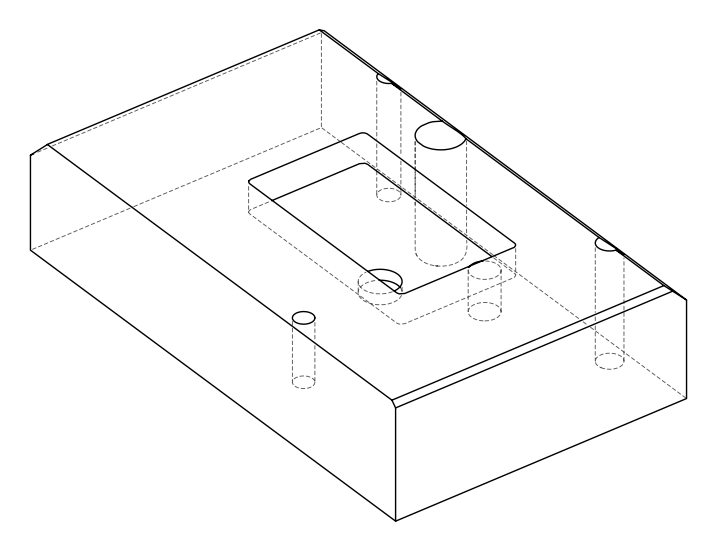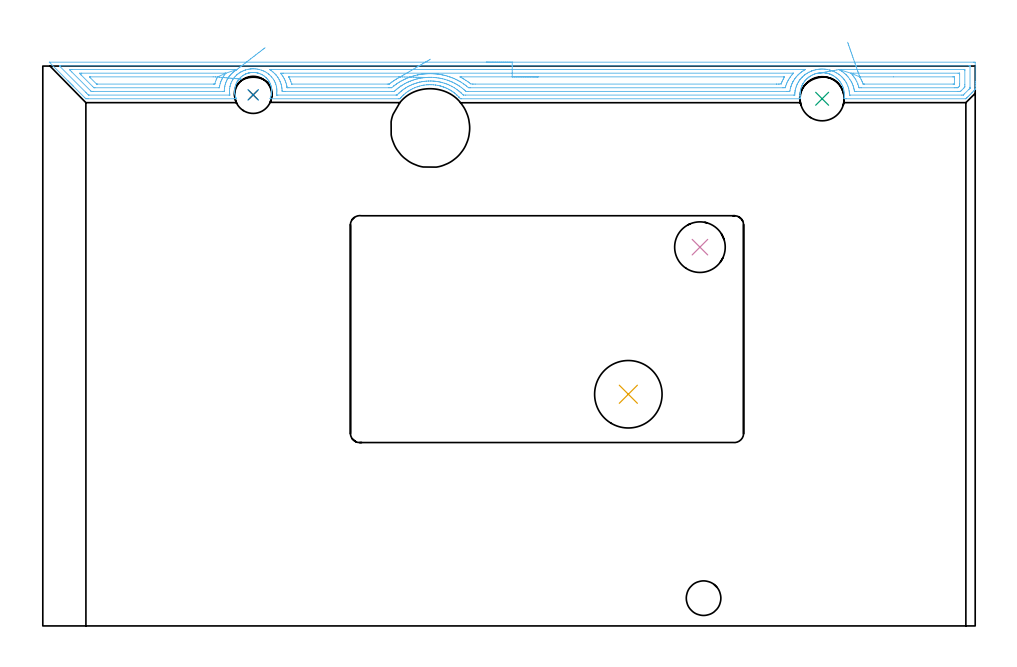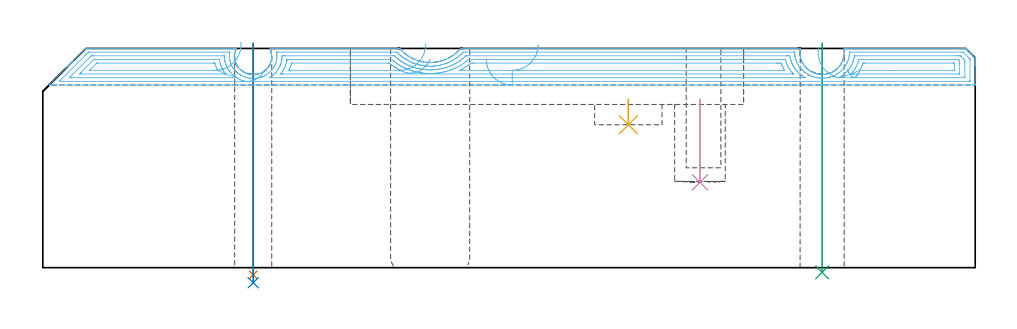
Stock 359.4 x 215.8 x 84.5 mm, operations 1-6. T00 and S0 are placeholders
(PLAN: 11 operations, 8 tool changes, 126.3 min)
(1 DRILL_THROUGH_HOLE_FROM_SOLID_MATERIAL | STEP1HOLE | NXT0301_042 | 0.36 min | 3322 mm3)
(2 DRILL_TO_ENLARGE_THROUGH_HOLE | STEP1HOLE | UGT0301_275 | 0.37 min | 10224 mm3)
(3 INDEXABLE_INSERT_DRILL_THROUGH_HOLE_FROM_SOLID | STEP1HOLE_1 | NXT0302_005 | 0.35 min | 19150 mm3)
(4 INDEXABLE_INSERT_DRILL_BLIND_HOLE_FROM_SOLID | STEP1POCKET | NXT0302_010 | 0.13 min | 15324 mm3)
(5 INDEXABLE_INSERT_DRILL_BLIND_HOLE_FROM_SOLID_1 | STEP1POCKET_2 | UGT0302_005 | 0.05 min | 15595 mm3)
(6 AREA_MILL | FG_CHAMFER_SURFACE | UGT0205_001 | 14.29 min | 34564 mm3)
(7 AREA_MILL_1 | FG_CHAMFER_SURFACE_1 | UGT0205_001 | 10.41 min | 28569 mm3)
(8 AREA_MILL_2 | FG_CHAMFER_SURFACE_2 | UGT0205_001 | 3.41 min | 1329 mm3)
(9 MILL_RECTANGULAR_POCKET | POCKET_RECTANGULAR_STRAIGHT | NXT0201_008 | Follow Part, ap 1.5, ae 75% | 92.77 min | 267900 mm3)
(10 MILL_THROUGH_HOLE_FROM_SOLID_MATERIAL | STEP1HOLE_2 | NXT0201_007 | Circular | 3.8 min | 61223 mm3)
(11 MILL_BLIND_HOLE_FROM_SOLID_MATERIAL | STEP1POCKET_1 | UGT0201_129 | Spiral | 0.38 min | 6400 mm3)
(TOOL NXT0301_042 | Carbide Drill 7.1mm [860.1-0710-057A1-MM 2214] | D7.1 PA140 FL85 Z2)
(TOOL UGT0301_275 | Twist Drill 14.3 mm | D14.3 PA118 FL114 Z2)
(TOOL NXT0302_005 | Index. Insert Drill 17mm [880-D1700L20-05] | D17 PA176 FL85 Z2)
(TOOL NXT0302_010 | Index. Insert Drill 19.5mm [880-D1950L25-05] | D19.5 PA176 FL98 Z2)
(TOOL UGT0302_005 | Indexable Insert Drill 26mm | D26 PA180 FL50 Z2)
(TOOL UGT0205_001 | Chamfer Mill 20 x 3 x 45 deg. | D20 FL50 Z2)
(TOOL NXT0201_008 | ENDMILL 6mm [2P460-0600-NA 1630] | D6 FL26 Z6)
(TOOL NXT0201_007 | ENDMILL 25mm [R216.25-25050GCK54P 1620] | D25 R3 FL54 Z5)
(TOOL UGT0201_129 | Carbide End Mill 11.9 | D11.9 FL15 Z4)
(OP 1 DRILL_THROUGH_HOLE_FROM_SOLID_MATERIAL)
G17 G21 G94 G90
T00 M6
G54
G17 G0 G90 X81.1 Y204.7 S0 M3
G43 Z94.5 H1
G94 G81 G98 Z-2.792 F250. R86.5
G80
M5
M2
(OP 2 DRILL_TO_ENLARGE_THROUGH_HOLE)
G17 G21 G94 G90
T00 M6
G54
G17 G0 G90 X81.1 Y204.7 S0 M3
G43 Z94.5 H0
G94 G73 G98 Z-5.796 F250. Q12.899 R86.5
G80
M5
M2
(OP 3 INDEXABLE_INSERT_DRILL_THROUGH_HOLE_FROM_SOLID)
G17 G21 G94 G90
T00 M6
G54
G17 G0 G90 X300.4 Y203.2 S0 M3
G43 Z94.5 H1
G94 G81 G98 Z-1.797 F250. R86.5
G80
M5
M2
(OP 4 INDEXABLE_INSERT_DRILL_BLIND_HOLE_FROM_SOLID)
G17 G21 G94 G90
T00 M6
G54
G17 G0 G90 X253.3 Y146. S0 M3
G43 Z94.5 H1
G94 G81 G98 Z32.9 F250. R64.9
G80
M5
M2
(OP 5 INDEXABLE_INSERT_DRILL_BLIND_HOLE_FROM_SOLID_1)
G17 G21 G94 G90
T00 M6
G54
G17 G0 G90 X225.7 Y89.3 S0 M3
G43 Z94.5 H0
G94 G81 G98 Z55.1 F250. R64.9
G80
M5
M2
(OP 6 AREA_MILL)
G17 G21 G94 G90
T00 M6
G54
G17 G0 G90 X170.95 Y217.3 S1061 M3
G43 Z94.5 H0
Z80.4
G94 G1 X170.988 Z79.528 F250.
X171.102 Z78.664
X171.291 Z77.812
X171.553 Z76.98
X171.887 Z76.174
X172.29 Z75.4
X172.758 Z74.664
X173.29 Z73.972
X173.879 Z73.329
X174.522 Z72.74
X175.214 Z72.208
X175.95 Z71.74
X176.724 Z71.337
X177.53 Z71.003
X178.362 Z70.741
X179.214 Z70.552
X180.078 Z70.438
X180.95 Z70.4
X358.778
X359.227 Y217.295 Z70.403
X359.39 Y217.292 Z70.406
X359.4 Y217.125 Z70.573
Y209.81 Z77.885
Y209.273 Z78.423
Y208.929 Z78.767
Y208.392 Z79.304
Y208.048 Z79.647
Y207.244 Z80.455
Y207.167 Z80.531
X359.399 Y206.81 Z80.887
X359.374 Y206.774 Z80.925
X358.888 Y206.286 Z81.41
X358.347 Y205.747 Z81.953
X358.007 Y205.405 Z82.291
X357.502 Y204.902 Z82.798
X357.126 Y204.524 Z83.172
X356.657 Y204.057 Z83.643
X356.245 Y203.643 Z84.053
X356.098 Y203.497 Z84.202
X355.95 Y203.35 Z84.349
X355.801 Y203.201 Z84.491
X355.651 Y203.2 Z84.5
X309.63
X308.829 Y203.206 Z84.492
X308.873 Y203.567 Z84.131
X308.91 Y203.93 Z83.769
X308.936 Y204.368 Z83.331
X308.942 Y204.807 Z82.893
X308.925 Y205.245 Z82.454
X308.885 Y205.683 Z82.016
X308.823 Y206.122 Z81.577
X308.739 Y206.559 Z81.14
X308.669 Y206.865 Z80.834
X308.587 Y207.151 Z80.548
X308.555 Y207.25 Z80.448
X308.495 Y207.434 Z80.263
X308.43 Y207.607 Z80.088
X308.362 Y207.792 Z79.907
X308.33 Y207.876 Z79.823
X308.144 Y208.312 Z79.388
X307.967 Y208.67 Z79.03
X307.776 Y209.023 Z78.677
X307.672 Y209.188 Z78.512
X307.373 Y209.631 Z78.069
X307.308 Y209.719 Z77.981
X307.053 Y210.064 Z77.635
X306.883 Y210.269 Z77.429
X306.568 Y210.611 Z77.089
X306.239 Y210.941 Z76.759
X306.055 Y211.105 Z76.594
X305.99 Y211.165 Z76.535
X305.568 Y211.5 Z76.199
X305.134 Y211.816 Z75.882
X305.097 Y211.84 Z75.858
X304.654 Y212.105 Z75.593
X304.32 Y212.288 Z75.411
X304.203 Y212.352 Z75.348
X303.821 Y212.527 Z75.167
X303.497 Y212.665 Z75.032
X303.434 Y212.692 Z75.005
X303.375 Y212.712 Z74.984
X303.31 Y212.735 Z74.962
X302.865 Y212.877 Z74.821
X302.417 Y213. Z74.699
X301.971 Y213.096 Z74.603
X301.874 Y213.111 Z74.587
X301.587 Y213.155 Z74.537
X301.524 Y213.166 Z74.528
X301.209 Y213.202 Z74.497
X301.078 Y213.216 Z74.482
X300.694 Y213.234 Z74.457
X300.631 Y213.239 Z74.456
X300.563 Y213.24
X300.458 Y213.239 Z74.453
X300.364 Z74.452
X300.315 Y213.24 Z74.454
X300.27 Y213.238 Z74.452
X300.184 Y213.239 Z74.454
X299.738 Y213.218 Z74.481
X299.29 Y213.17 Z74.529
X298.845 Y213.099 Z74.6
X298.46 Y213.016 Z74.682
X298.397 Y213.003 Z74.696
X298.041 Y212.907 Z74.793
X297.951 Y212.882 Z74.817
X297.566 Y212.757 Z74.942
X297.369 Y212.693 Z75.007
X297.058 Y212.565 Z75.135
X296.608 Y212.353 Z75.344
X296.165 Y212.12 Z75.58
X295.779 Y211.882 Z75.817
X295.672 Y211.817 Z75.883
X295.332 Y211.578 Z76.122
X295.272 Y211.535 Z76.164
X294.91 Y211.245 Z76.453
X294.736 Y211.093 Z76.604
X294.56 Y210.939 Z76.758
X294.379 Y210.764 Z76.933
X294.056 Y210.42 Z77.279
X294.024 Y210.384 Z77.315
X293.91 Y210.25 Z77.446
X293.843 Y210.173 Z77.525
X293.748 Y210.064 Z77.635
X293.486 Y209.726 Z77.974
X293.134 Y209.188 Z78.511
X293.009 Y208.973 Z78.725
X292.984 Y208.929 Z78.769
X292.949 Y208.87 Z78.83
X292.882 Y208.753 Z78.946
X292.803 Y208.6 Z79.098
X292.746 Y208.488 Z79.207
X292.654 Y208.311 Z79.387
X292.593 Y208.178 Z79.519
X292.312 Y207.436 Z80.264
X292.174 Y206.999 Z80.7
X292.073 Y206.597 Z81.101
X292.063 Y206.558 Z81.139
X292.01 Y206.286 Z81.411
X291.977 Y206.121 Z81.576
X291.915 Y205.682 Z82.016
X291.89 Y205.405 Z82.293
X291.875 Y205.245 Z82.454
X291.858 Y204.806 Z82.892
X291.862 Y204.524 Z83.174
X291.864 Y204.368 Z83.33
X291.891 Y203.929 Z83.768
X291.935 Y203.527 Z84.168
X291.952 Y203.392 Z84.302
X291.971 Y203.203 Z84.489
X291.758 Y203.2 Z84.5
X161.291
X160.982 Y203.206 Z84.492
X160.686 Y203.538 Z84.162
X160.408 Y203.847 Z83.853
X160.397 Y203.858 Z83.842
X160.379 Y203.877 Z83.823
X160.327 Y203.931 Z83.769
X159.714 Y204.524 Z83.171
X159.628 Y204.61 Z83.09
X159.515 Y204.72 Z82.979
X159.416 Y204.806 Z82.892
X159.402 Y204.818 Z82.88
X159.013 Y205.14 Z82.559
X158.691 Y205.405 Z82.293
X158.622 Y205.463 Z82.235
X158.489 Y205.564 Z82.135
X158.333 Y205.682 Z82.016
X158.163 Y205.799 Z81.896
X157.728 Y206.103 Z81.595
X157.445 Y206.286 Z81.412
X157.368 Y206.335 Z81.362
X157.269 Y206.394 Z81.301
X157.003 Y206.558 Z81.139
X156.835 Y206.654 Z81.043
X156.518 Y206.827 Z80.872
X156.391 Y206.895 Z80.803
X155.929 Y207.129 Z80.568
X155.601 Y207.282 Z80.416
X155.257 Y207.434 Z80.263
X155.049 Y207.518 Z80.178
X154.822 Y207.6 Z80.096
X154.589 Y207.684 Z80.009
X154.402 Y207.754 Z79.944
X154.248 Y207.81 Z79.888
X154.156 Y207.844 Z79.854
X154.031 Y207.882 Z79.816
X153.695 Y207.983 Z79.71
X153.493 Y208.048 Z79.651
X153.435 Y208.066 Z79.633
X153.263 Y208.117 Z79.578
X153.248 Y208.12 Z79.574
X152.931 Y208.204 Z79.491
X152.874 Y208.219 Z79.476
X152.355 Y208.334 Z79.359
X151.461 Y208.484 Z79.214
X151.379 Y208.493 Z79.204
X150.583 Y208.584 Z79.11
X150.567 Y208.585 Z79.109
X149.957 Y208.618 Z79.073
X149.69 Y208.632 Z79.055
X149.674
X149.408 Y208.631 Z79.054
X149.299 Y208.63 Z79.052
X149.286 Y208.629
X148.78 Y208.626 Z79.059
X148.652 Y208.619 Z79.069
X148.65
X148.58 Y208.614 Z79.072
X148.197 Y208.592 Z79.099
X147.904 Y208.575 Z79.118
X146.993 Y208.464 Z79.231
X146.72 Y208.421 Z79.277
X146.564 Y208.396 Z79.302
X146.118 Y208.31 Z79.386
X145.224 Y208.085 Z79.611
X144.719 Y207.928 Z79.771
X144.402 Y207.828 Z79.87
X144.331 Y207.806 Z79.892
X143.438 Y207.474 Z80.226
X143.344 Y207.436 Z80.264
X142.525 Y207.054 Z80.645
X142.078 Y206.824 Z80.873
X141.652 Y206.592 Z81.108
X141.175 Y206.3 Z81.4
X140.759 Y206.03 Z81.67
X140.267 Y205.683 Z82.016
X139.866 Y205.376 Z82.322
X139.185 Y204.807 Z82.892
X138.972 Y204.616 Z83.082
X138.653 Y204.301 Z83.397
X138.275 Y203.93 Z83.768
X138.079 Y203.723 Z83.976
X138.008 Y203.643 Z84.056
X137.878 Y203.496 Z84.203
X137.774 Y203.381 Z84.317
X137.61 Y203.201 Z84.487
X137.163 Y203.2 Z84.5
X87.685 Y203.202 Z84.498
X87.615 Y203.233 Z84.467
X87.65 Y203.336 Z84.364
X87.714 Y203.498 Z84.202
X87.76 Y203.609 Z84.091
X87.871 Y203.931 Z83.769
X88.063 Y204.588 Z83.112
X88.107 Y204.807 Z82.893
X88.177 Y205.244 Z82.456
X88.222 Y205.683 Z82.017
X88.241 Y206.121 Z81.579
X88.233 Y206.559 Z81.141
X88.197 Y206.998 Z80.702
X88.135 Y207.436 Z80.264
X88.063 Y207.813 Z79.887
X87.999 Y208.063 Z79.637
X87.926 Y208.312 Z79.388
X87.77 Y208.753 Z78.947
X87.587 Y209.188 Z78.512
X87.568 Y209.226 Z78.474
X87.388 Y209.583 Z78.114
X87.261 Y209.81 Z77.886
X87.17 Y209.973 Z77.726
X87.14 Y210.02 Z77.68
X87.112 Y210.064 Z77.635
X86.978 Y210.25 Z77.448
X86.791 Y210.509 Z77.19
X86.446 Y210.941 Z76.759
X86.277 Y211.126 Z76.574
X86.227 Y211.173 Z76.526
X86.117 Y211.278 Z76.42
X85.906 Y211.48 Z76.219
X85.519 Y211.817 Z75.883
X85.384 Y211.92 Z75.779
X84.943 Y212.214 Z75.481
X84.491 Y212.488 Z75.209
X84.44 Y212.514 Z75.182
X84.291 Y212.593 Z75.104
X84.087 Y212.693 Z75.007
X83.598 Y212.89 Z74.809
X83.153 Y213.037 Z74.659
X83.1 Y213.051 Z74.644
X82.877 Y213.112 Z74.587
X82.705 Y213.156 Z74.538
X82.653 Y213.166 Z74.527
X82.259 Y213.246 Z74.451
X81.94 Y213.289 Z74.408
X81.811 Y213.305 Z74.39
X81.759 Y213.307 Z74.385
X81.587 Y213.32 Z74.376
X81.441 Y213.33 Z74.366
X81.365 Y213.335 Z74.36
X81.08 Y213.334 Z74.355
X80.918 Y213.336 Z74.356
X80.584 Y213.319 Z74.378
X80.471 Y213.311 Z74.383
X80.419 Y213.304 Z74.388
X80.206 Y213.281 Z74.416
X80.025 Y213.258 Z74.436
X79.577 Y213.174 Z74.519
X79.525 Y213.161 Z74.532
X79.443 Y213.142 Z74.554
X79.323 Y213.113 Z74.586
X79.236 Y213.091 Z74.608
X79.132 Y213.065 Z74.634
X79.079 Y213.047 Z74.652
X78.683 Y212.919 Z74.781
X78.511 Y212.853 Z74.847
X78.239 Y212.748 Z74.95
X78.185 Y212.724 Z74.973
X78.112 Y212.692 Z75.006
X78.076 Y212.674 Z75.025
X77.725 Y212.493 Z75.205
X77.654 Y212.452 Z75.245
X77.346 Y212.276 Z75.42
X76.993 Y212.043 Z75.656
X76.682 Y211.816 Z75.882
X76.453 Y211.628 Z76.072
X76.094 Y211.292 Z76.407
X75.754 Y210.941 Z76.759
X75.729 Y210.912 Z76.788
X75.559 Y210.716 Z76.983
X75.317 Y210.395 Z77.304
X75.218 Y210.25 Z77.449
X75.091 Y210.063 Z77.634
X74.941 Y209.81 Z77.887
X74.87 Y209.691 Z78.005
X74.768 Y209.5 Z78.195
X74.666 Y209.313 Z78.386
X74.609 Y209.188 Z78.512
X74.43 Y208.753 Z78.947
X74.278 Y208.312 Z79.388
X74.159 Y207.875 Z79.825
X74.067 Y207.436 Z80.264
X74.003 Y206.998 Z80.702
X73.967 Y206.559 Z81.141
X73.959 Y206.121 Z81.579
X73.978 Y205.683 Z82.017
X74.023 Y205.244 Z82.456
X74.096 Y204.807 Z82.893
X74.197 Y204.367 Z83.333
X74.328 Y203.931 Z83.769
X74.469 Y203.535 Z84.165
X74.596 Y203.207 Z84.493
X73.717 Y203.2 Z84.5
X17.419
X16.611 Y203.205 Z84.493
X16.599 Y203.206 Z84.492
X16.526 Y203.275 Z84.423
X16.156 Y203.643 Z84.055
X11.887 Y207.912 Z79.786
X11.75 Y208.048 Z79.648
X11.611 Y208.188 Z79.51
X11.453 Y208.346 Z79.352
X11.31 Y208.488 Z79.207
X11.164 Y208.635 Z79.063
X11.019 Y208.78 Z78.918
X10.869 Y208.929 Z78.767
X10.717 Y209.082 Z78.616
X10.585 Y209.214 Z78.483
X10.428 Y209.369 Z78.326
X10.271 Y209.528 Z78.169
X10.15 Y209.649 Z78.049
X9.988 Y209.81 Z77.885
X9.824 Y209.975 Z77.723
X9.716 Y210.083 Z77.615
X2.675 Y217.125 Z70.574
X2.508 Y217.297 Z70.402
X2.509 Y217.3 Z70.4
X180.95
Y215.886 Z71.814
X356.991 Y215.885 Z71.815
X357.083
X357.365 Y215.879 Z71.821
X357.391 Y215.878 Z71.822
X357.394 Y215.856 Z71.844
X357.398 Y215.822 Z71.878
X357.399 Y215.79 Z71.91
X357.4 Y215.573 Z72.127
Y207.645 Z80.055
X357.397 Y207.406 Z80.294
X357.393 Y207.287 Z80.413
X357.39 Y207.258 Z80.442
X357.371 Y207.233 Z80.467
X357.312 Y207.167 Z80.533
X357.155 Y207.006 Z80.694
X356.991 Y206.841 Z80.859
X355.204 Y205.054 Z82.646
X354.937 Y204.788 Z82.912
X354.846 Y204.699 Z83.001
X354.787 Y204.647 Z83.053
X354.757 Y204.621 Z83.079
X354.219 Y204.615 Z83.085
X311.325
X311.022 Y204.62 Z83.08
X310.954 Y204.621 Z83.079
X310.948 Y204.667 Z83.033
X310.944 Y204.719 Z82.981
X310.93 Y205.004 Z82.696
X310.904 Y205.405 Z82.295
X310.848 Y205.967 Z81.733
X310.799 Y206.286 Z81.414
X310.651 Y207.041 Z80.659
X310.618 Y207.167 Z80.533
X310.523 Y207.503 Z80.197
X310.326 Y208.048 Z79.652
X310.21 Y208.357 Z79.343
X309.947 Y208.929 Z78.771
X309.63 Y209.54 Z78.16
X309.458 Y209.81 Z77.89
X309.141 Y210.292 Z77.408
X308.84 Y210.69 Z77.01
X308.736 Y210.822 Z76.878
X308.379 Y211.223 Z76.477
X308.045 Y211.571 Z76.129
X307.843 Y211.774 Z75.926
X307.48 Y212.098 Z75.602
X307.04 Y212.452 Z75.248
X306.949 Y212.522 Z75.178
X306.672 Y212.725 Z74.975
X306.055 Y213.111 Z74.589
X305.663 Y213.333 Z74.367
X305.162 Y213.591 Z74.109
X304.678 Y213.81 Z73.89
X304.268 Y213.971 Z73.729
X303.518 Y214.214 Z73.486
X303.375 Y214.254 Z73.446
X303.319 Y214.269 Z73.431
X302.481 Y214.457 Z73.243
X302.185 Y214.506 Z73.194
X301.587 Y214.585 Z73.115
X301.172 Y214.623 Z73.077
X300.694 Y214.648 Z73.052
X300.251 Y214.65 Z73.05
X299.8 Y214.633 Z73.067
X299.403 Y214.606 Z73.094
X298.907 Y214.551 Z73.149
X298.611 Y214.505 Z73.195
X298.013 Y214.392 Z73.308
X297.865 Y214.36 Z73.34
X297.279 Y214.214 Z73.486
X297.119 Y214.168 Z73.532
X296.488 Y213.955 Z73.745
X296.377 Y213.915 Z73.785
X296.226 Y213.853 Z73.847
X295.861 Y213.692 Z74.008
X295.332 Y213.442 Z74.259
X295.259 Y213.405 Z74.295
X295.127 Y213.333 Z74.367
X294.695 Y213.081 Z74.619
X294.438 Y212.923 Z74.777
X294.153 Y212.733 Z74.967
X293.758 Y212.452 Z75.248
X293.638 Y212.36 Z75.34
X293.545 Y212.285 Z75.415
X293.158 Y211.952 Z75.748
X292.741 Y211.571 Z76.129
X292.696 Y211.527 Z76.173
X292.651 Y211.481 Z76.219
X292.276 Y211.06 Z76.64
X291.961 Y210.69 Z77.01
X291.87 Y210.579 Z77.121
X291.758 Y210.432 Z77.268
X291.507 Y210.057 Z77.643
X291.348 Y209.81 Z77.89
X291.169 Y209.509 Z78.191
X290.864 Y208.969 Z78.731
X290.85 Y208.942 Z78.758
X290.844 Y208.929 Z78.771
X290.685 Y208.579 Z79.121
X290.583 Y208.325 Z79.375
X290.48 Y208.048 Z79.652
X290.348 Y207.676 Z80.024
X290.194 Y207.167 Z80.533
X290.148 Y206.991 Z80.709
X289.992 Y206.286 Z81.414
X289.989 Y206.268 Z81.432
X289.97 Y206.144 Z81.556
X289.895 Y205.479 Z82.221
X289.89 Y205.405 Z82.295
X289.852 Y204.641 Z83.059
X289.846 Y204.621 Z83.079
X289.828 Y204.619 Z83.081
X289.779 Y204.616 Z83.084
X289.679 Y204.615 Z83.085
X289.478 Y204.614 Z83.086
X162.986 Y204.615 Z83.085
X162.184 Y204.62 Z83.08
X162.086 Y204.621 Z83.079
X161.801 Y204.902 Z82.798
X161.291 Y205.398 Z82.302
X161.283 Y205.405 Z82.295
X161.048 Y205.617 Z82.083
X160.813 Y205.818 Z81.882
X160.397 Y206.169 Z81.531
X160.251 Y206.286 Z81.414
X159.831 Y206.611 Z81.089
X159.503 Y206.845 Z80.855
X159.034 Y207.167 Z80.533
X158.61 Y207.438 Z80.262
X157.918 Y207.849 Z79.851
X157.716 Y207.958 Z79.742
X157.542 Y208.048 Z79.652
X156.823 Y208.399 Z79.301
X156.169 Y208.692 Z79.008
X155.929 Y208.785 Z78.915
X155.544 Y208.929 Z78.771
X155.035 Y209.107 Z78.593
X154.763 Y209.197 Z78.503
X154.142 Y209.384 Z78.316
X153.504 Y209.557 Z78.143
X153.248 Y209.615 Z78.085
X152.851 Y209.7 Z78.
X152.378 Y209.786 Z77.914
X152.365 Y209.788 Z77.912
X152.235 Y209.81 Z77.89
X151.461 Y209.915 Z77.785
X151.338 Y209.93 Z77.77
X150.926 Y209.973 Z77.727
X150.567 Y210.001 Z77.699
X150.359 Y210.015 Z77.685
X149.674 Y210.046 Z77.654
X149.433 Y210.047 Z77.653
X148.78 Y210.041 Z77.659
X148.555 Y210.032 Z77.668
X147.886 Y209.992 Z77.708
X147.714 Y209.979 Z77.721
X146.993 Y209.9 Z77.8
X146.911 Y209.89 Z77.81
X146.331 Y209.81 Z77.89
X146.132 Y209.777 Z77.923
X146.099 Y209.771 Z77.929
X145.392 Y209.626 Z78.074
X145.308 Y209.607 Z78.093
X145.206 Y209.582 Z78.118
X144.683 Y209.444 Z78.256
X144.312 Y209.34 Z78.36
X143.994 Y209.242 Z78.458
X143.418 Y209.06 Z78.64
X143.32 Y209.026 Z78.674
X143.052 Y208.929 Z78.771
X142.67 Y208.786 Z78.914
X142.609 Y208.763 Z78.938
X142.525 Y208.728 Z78.972
X142.048 Y208.518 Z79.182
X141.631 Y208.328 Z79.372
X141.44 Y208.236 Z79.464
X141.058 Y208.048 Z79.652
X140.848 Y207.939 Z79.761
X140.804 Y207.916 Z79.784
X140.738 Y207.879 Z79.821
X140.283 Y207.615 Z80.085
X139.844 Y207.351 Z80.349
X139.73 Y207.279 Z80.421
X139.558 Y207.167 Z80.533
X139.2 Y206.921 Z80.779
X138.95 Y206.746 Z80.954
X138.685 Y206.548 Z81.152
X138.343 Y206.286 Z81.414
X138.185 Y206.159 Z81.541
X138.057 Y206.052 Z81.648
X137.707 Y205.75 Z81.95
X137.317 Y205.405 Z82.295
X137.238 Y205.331 Z82.369
X137.163 Y205.26 Z82.44
X136.79 Y204.892 Z82.808
X136.616 Y204.721 Z82.979
X136.55 Y204.658 Z83.042
X136.514 Y204.625 Z83.075
X136.469 Y204.621 Z83.079
X136.27 Y204.616 Z83.084
X136.178 Y204.615 Z83.085
X90.602 Y204.616 Z83.084
X90.288 Y204.618 Z83.082
X90.131 Y204.621 Z83.079
X90.102 Y204.623 Z83.077
X90.101 Y204.644 Z83.056
X90.104 Y204.684 Z83.016
X90.152 Y205.06 Z82.64
X90.189 Y205.405 Z82.295
X90.222 Y205.872 Z81.828
X90.228 Y206.286 Z81.414
X90.21 Y206.764 Z80.936
X90.173 Y207.167 Z80.533
X90.082 Y207.771 Z79.929
X90.025 Y208.048 Z79.652
X89.802 Y208.834 Z78.866
X89.769 Y208.929 Z78.771
X89.75 Y208.979 Z78.721
X89.534 Y209.494 Z78.206
X89.387 Y209.81 Z77.89
X89.224 Y210.128 Z77.572
X88.908 Y210.686 Z77.014
X88.9 Y210.699 Z77.001
X88.228 Y211.571 Z76.129
X88.015 Y211.818 Z75.882
X87.354 Y212.452 Z75.248
X87.121 Y212.656 Z75.044
X86.929 Y212.811 Z74.889
X86.32 Y213.242 Z74.458
X86.227 Y213.3 Z74.4
X86.172 Y213.333 Z74.367
X85.642 Y213.638 Z74.062
X85.334 Y213.795 Z73.905
X85.019 Y213.937 Z73.763
X84.506 Y214.149 Z73.551
X84.44 Y214.172 Z73.528
X84.313 Y214.214 Z73.486
X83.547 Y214.438 Z73.262
X83.242 Y214.514 Z73.186
X82.653 Y214.627 Z73.073
X82.168 Y214.692 Z73.008
X81.759 Y214.724 Z72.976
X81.22 Y214.746 Z72.954
X80.866 Y214.747 Z72.953
X80.353 Y214.719 Z72.981
X80.17 Y214.705 Z72.995
X79.972 Y214.682 Z73.018
X79.552 Y214.628 Z73.072
X79.079 Y214.54 Z73.16
X78.81 Y214.478 Z73.222
X78.185 Y214.309 Z73.391
X78.111 Y214.287 Z73.413
X77.887 Y214.214 Z73.486
X77.453 Y214.054 Z73.646
X77.386 Y214.028 Z73.672
X77.291 Y213.987 Z73.713
X76.839 Y213.779 Z73.921
X76.398 Y213.547 Z74.153
X76.259 Y213.47 Z74.23
X76.028 Y213.333 Z74.367
X75.714 Y213.126 Z74.574
X75.504 Y212.981 Z74.719
X75.198 Y212.754 Z74.946
X74.838 Y212.452 Z75.248
X74.718 Y212.346 Z75.354
X74.61 Y212.245 Z75.455
X74.274 Y211.903 Z75.797
X73.966 Y211.571 Z76.129
X73.851 Y211.439 Z76.261
X73.717 Y211.273 Z76.427
X73.473 Y210.931 Z76.769
X73.308 Y210.69 Z77.01
X73.127 Y210.391 Z77.309
X72.823 Y209.865 Z77.835
X72.804 Y209.828 Z77.872
X72.796 Y209.81 Z77.89
X72.543 Y209.205 Z78.495
X72.442 Y208.929 Z78.771
X72.316 Y208.548 Z79.152
X72.183 Y208.048 Z79.652
X72.139 Y207.841 Z79.859
X72.023 Y207.167 Z80.533
X72.012 Y207.086 Z80.614
X71.964 Y206.286 Z81.414
X71.963 Y206.254 Z81.446
X71.981 Y205.826 Z81.874
X72.005 Y205.405 Z82.295
X72.01 Y205.326 Z82.374
X72.094 Y204.62 Z83.08
X72.079 Y204.618 Z83.082
X72.03 Y204.616 Z83.084
X71.93 Y204.615 Z83.085
X71.838 Y204.614 Z83.086
X17.821 Y204.615 Z83.085
X17.72 Y204.616 Z83.084
X17.671 Y204.619 Z83.081
X17.65 Y204.621 Z83.079
X17.622 Y204.639 Z83.061
X17.419 Y204.834 Z82.866
X16.845 Y205.405 Z82.295
X16.526 Y205.724 Z81.976
X6.464 Y215.787 Z71.913
X6.43 Y215.824 Z71.876
X6.397 Y215.863 Z71.837
X6.386 Y215.879 Z71.821
X6.788 Y215.886 Z71.814
X180.95
Y214.472 Z73.228
X293.713 Y214.471 Z73.229
X293.881 Y214.469 Z73.231
X293.916 Y214.468 Z73.232
X293.903 Y214.459 Z73.241
X293.847 Y214.425 Z73.275
X293.782 Y214.387 Z73.313
X293.483 Y214.214 Z73.486
X292.977 Y213.893 Z73.807
X292.651 Y213.673 Z74.027
X292.452 Y213.529 Z74.171
X292.192 Y213.333 Z74.367
X291.953 Y213.141 Z74.559
X291.758 Y212.978 Z74.722
X291.479 Y212.727 Z74.973
X291.182 Y212.452 Z75.248
X291.023 Y212.295 Z75.405
X290.864 Y212.129 Z75.571
X290.6 Y211.832 Z75.868
X290.375 Y211.571 Z76.129
X290.194 Y211.351 Z76.349
X289.97 Y211.066 Z76.634
X289.816 Y210.842 Z76.858
X289.717 Y210.69 Z77.01
X289.471 Y210.302 Z77.398
X289.181 Y209.81 Z77.89
X289.144 Y209.744 Z77.956
X289.077 Y209.621 Z78.079
X288.848 Y209.154 Z78.546
X288.746 Y208.929 Z78.771
X288.591 Y208.526 Z79.174
X288.418 Y208.048 Z79.652
X288.359 Y207.874 Z79.826
X288.183 Y207.286 Z80.414
X288.16 Y207.189 Z80.511
X288.156 Y207.167 Z80.533
X288.012 Y206.454 Z81.246
X287.942 Y206.048 Z81.652
X287.811 Y206.035 Z81.665
X287.548 Y206.031 Z81.669
X287.29 Y206.03 Z81.67
X286.657 Y206.029 Z81.671
X163.971
X163.338 Y206.03 Z81.67
X163.209 Y206.032 Z81.668
X163.145 Y206.035 Z81.665
X163.115 Y206.04 Z81.66
X163.078 Y206.07 Z81.63
X162.841 Y206.286 Z81.414
X162.497 Y206.597 Z81.103
X162.184 Y206.864 Z80.836
X161.812 Y207.167 Z80.533
X161.291 Y207.578 Z80.122
X160.627 Y208.048 Z79.652
X160.397 Y208.204 Z79.496
X159.932 Y208.506 Z79.194
X159.503 Y208.756 Z78.944
X159.198 Y208.929 Z78.771
X158.61 Y209.241 Z78.459
X157.962 Y209.567 Z78.133
X157.716 Y209.678 Z78.022
X157.413 Y209.81 Z77.89
X156.823 Y210.048 Z77.652
X156.431 Y210.195 Z77.505
X155.929 Y210.372 Z77.328
X155.083 Y210.644 Z77.056
X155.035 Y210.658 Z77.042
X154.927 Y210.69 Z77.01
X154.142 Y210.897 Z76.803
X153.868 Y210.96 Z76.74
X153.248 Y211.087 Z76.613
X152.763 Y211.169 Z76.531
X152.355 Y211.229 Z76.471
X151.72 Y211.316 Z76.384
X151.461 Y211.344 Z76.356
X150.73 Y211.411 Z76.289
X150.567 Y211.422 Z76.278
X149.786 Y211.46 Z76.24
X149.674 Y211.462 Z76.238
X148.893 Y211.46 Z76.24
X148.78 Y211.457 Z76.243
X148.038 Y211.422 Z76.278
X147.886 Y211.412 Z76.288
X147.213 Y211.354 Z76.346
X146.993 Y211.33 Z76.37
X146.417 Y211.258 Z76.442
X146.099 Y211.212 Z76.488
X145.641 Y211.142 Z76.558
X145.206 Y211.057 Z76.643
X144.898 Y210.994 Z76.706
X144.312 Y210.856 Z76.844
X144.178 Y210.822 Z76.878
X143.679 Y210.69 Z77.01
X143.478 Y210.632 Z77.068
X143.418 Y210.613 Z77.087
X142.804 Y210.415 Z77.285
X142.525 Y210.323 Z77.377
X142.145 Y210.184 Z77.516
X141.631 Y209.993 Z77.707
X141.499 Y209.94 Z77.76
X141.187 Y209.81 Z77.89
X140.878 Y209.671 Z78.029
X140.738 Y209.606 Z78.094
X140.275 Y209.385 Z78.315
X139.844 Y209.17 Z78.53
X139.684 Y209.086 Z78.614
X139.393 Y208.929 Z78.771
X139.112 Y208.769 Z78.931
X138.95 Y208.674 Z79.026
X138.561 Y208.432 Z79.268
X138.057 Y208.111 Z79.589
X138.019 Y208.085 Z79.615
X137.964 Y208.048 Z79.652
X137.5 Y207.716 Z79.984
X137.163 Y207.471 Z80.229
X136.99 Y207.337 Z80.363
X136.775 Y207.167 Z80.533
X136.5 Y206.94 Z80.76
X136.27 Y206.746 Z80.954
X136.024 Y206.529 Z81.171
X135.754 Y206.286 Z81.414
X135.557 Y206.108 Z81.592
X135.491 Y206.05 Z81.65
X135.469 Y206.035 Z81.665
X135.441 Y206.033 Z81.667
X135.376 Y206.031 Z81.669
X134.743 Y206.029 Z81.671
X134.482
X93.376 Y206.031 Z81.669
X92.739 Y206.034 Z81.666
X92.483 Y206.037 Z81.663
X92.244 Y206.048 Z81.652
X92.235 Y206.286 Z81.414
X92.224 Y206.541 Z81.159
X92.177 Y207.167 Z80.533
X92.136 Y207.509 Z80.191
X92.044 Y208.048 Z79.652
X91.998 Y208.281 Z79.419
X91.908 Y208.614 Z79.086
X91.808 Y208.929 Z78.771
X91.589 Y209.575 Z78.125
X91.494 Y209.81 Z77.89
X91.426 Y209.97 Z77.73
X91.06 Y210.69 Z77.01
X90.695 Y211.306 Z76.394
X90.5 Y211.571 Z76.129
X89.934 Y212.322 Z75.378
X89.821 Y212.452 Z75.248
X89.802 Y212.473 Z75.227
X89.581 Y212.699 Z75.001
X89.368 Y212.908 Z74.792
X88.929 Y213.333 Z74.367
X88.908 Y213.352 Z74.348
X88.742 Y213.497 Z74.203
X88.015 Y214.039 Z73.661
X87.769 Y214.214 Z73.486
X87.395 Y214.466 Z73.234
X87.418 Y214.467 Z73.233
X87.492 Y214.469 Z73.231
X87.754 Y214.471 Z73.229
X88.015 Y214.472 Z73.228
X180.95
Y213.057 Z74.643
X289.077
X289.236 Y213.055 Z74.645
X289.285 Y213.053 Z74.647
X289.304 Y213.052 Z74.648
X289.298 Y213.036 Z74.664
X289.236 Y212.962 Z74.738
X289.195 Y212.913 Z74.787
X289.162 Y212.876 Z74.824
X289.077 Y212.783 Z74.917
X288.921 Y212.606 Z75.094
X288.789 Y212.452 Z75.248
X288.517 Y212.123 Z75.577
X288.183 Y211.704 Z75.996
X288.128 Y211.626 Z76.074
X288.091 Y211.571 Z76.129
X287.779 Y211.088 Z76.612
X287.532 Y210.69 Z77.01
X287.442 Y210.54 Z77.16
X287.29 Y210.273 Z77.427
X287.13 Y209.966 Z77.734
X287.054 Y209.81 Z77.89
X286.845 Y209.367 Z78.333
X286.672 Y208.929 Z78.771
X286.597 Y208.731 Z78.969
X286.396 Y208.165 Z79.535
X286.207 Y207.524 Z80.176
X286.186 Y207.457 Z80.243
X286.11 Y207.449 Z80.251
X285.502 Y207.445 Z80.255
X285.222 Y207.443 Z80.257
X164.865
X164.584 Y207.444 Z80.256
X164.279 Y207.447 Z80.253
X164.129 Y207.45 Z80.25
X163.971 Y207.573 Z80.127
X163.384 Y208.048 Z79.652
X163.078 Y208.291 Z79.409
X162.713 Y208.572 Z79.128
X162.219 Y208.929 Z78.771
X162.184 Y208.953 Z78.747
X162.098 Y209.013 Z78.687
X161.291 Y209.537 Z78.163
X160.834 Y209.81 Z77.89
X160.397 Y210.059 Z77.641
X159.83 Y210.369 Z77.331
X159.503 Y210.531 Z77.169
X159.174 Y210.69 Z77.01
X158.61 Y210.945 Z76.755
X158.151 Y211.142 Z76.558
X157.716 Y211.313 Z76.387
X157.023 Y211.571 Z76.129
X156.823 Y211.642 Z76.058
X156.713 Y211.679 Z76.021
X155.929 Y211.918 Z75.782
X155.427 Y212.067 Z75.633
X155.035 Y212.17 Z75.53
X154.679 Y212.26 Z75.44
X154.232 Y212.363 Z75.337
X154.142 Y212.382 Z75.318
X153.801 Y212.452 Z75.248
X153.248 Y212.545 Z75.155
X153.136 Y212.563 Z75.137
X152.628 Y212.636 Z75.064
X152.355 Y212.673 Z75.027
X152.096 Y212.707 Z74.993
X151.772 Y212.743 Z74.957
X151.461 Y212.773 Z74.927
X151.103 Y212.805 Z74.895
X150.778 Y212.828 Z74.872
X150.567 Y212.841 Z74.859
X150.151 Y212.862 Z74.838
X149.985 Y212.868 Z74.832
X149.674 Y212.874 Z74.826
X149.242 Y212.877 Z74.823
X149.086 Y212.876 Z74.824
X148.78 Y212.87 Z74.83
X148.37 Y212.856 Z74.844
X148.07 Y212.843 Z74.857
X147.886 Y212.832 Z74.868
X147.526 Y212.808 Z74.892
X147.277 Y212.787 Z74.913
X146.993 Y212.761 Z74.939
X146.709 Y212.732 Z74.968
X146.337 Y212.688 Z75.012
X146.099 Y212.658 Z75.042
X145.915 Y212.634 Z75.066
X145.7 Y212.602 Z75.098
X145.206 Y212.527 Z75.173
X145.141 Y212.516 Z75.184
X144.805 Y212.452 Z75.248
X144.397 Y212.369 Z75.331
X144.312 Y212.35 Z75.35
X143.679 Y212.195 Z75.505
X143.418 Y212.128 Z75.572
X142.975 Y212.008 Z75.692
X142.525 Y211.876 Z75.824
X142.289 Y211.803 Z75.897
X141.631 Y211.595 Z76.105
X141.613 Y211.589 Z76.111
X141.565 Y211.571 Z76.129
X140.967 Y211.346 Z76.354
X140.738 Y211.257 Z76.443
X140.331 Y211.091 Z76.609
X139.844 Y210.882 Z76.818
X139.711 Y210.822 Z76.878
X139.427 Y210.69 Z77.01
X139.107 Y210.536 Z77.164
X138.95 Y210.458 Z77.242
X138.521 Y210.233 Z77.467
X138.057 Y209.984 Z77.716
X137.944 Y209.921 Z77.779
X137.752 Y209.81 Z77.89
X137.388 Y209.588 Z78.112
X137.163 Y209.448 Z78.252
X136.847 Y209.24 Z78.46
X136.379 Y208.929 Z78.771
X136.314 Y208.884 Z78.816
X136.27 Y208.852 Z78.848
X135.804 Y208.507 Z79.193
X135.376 Y208.185 Z79.515
X135.298 Y208.124 Z79.576
X135.204 Y208.048 Z79.652
X134.482 Y207.45 Z80.25
X134.199 Y207.447 Z80.253
X133.589 Y207.444 Z80.256
X133.309 Y207.443 Z80.257
X94.881 Y207.445 Z80.255
X94.27 Y207.45 Z80.25
X94.185 Y207.451 Z80.249
X94.168 Y207.458 Z80.242
X94.154 Y207.529 Z80.171
X94.133 Y207.644 Z80.056
X94.094 Y207.876 Z79.824
X94.064 Y208.048 Z79.652
X94.017 Y208.297 Z79.403
X93.851 Y208.929 Z78.771
X93.666 Y209.524 Z78.176
X93.56 Y209.81 Z77.89
X93.376 Y210.292 Z77.408
X93.185 Y210.69 Z77.01
X93.006 Y211.056 Z76.644
X92.706 Y211.571 Z76.129
X92.483 Y211.941 Z75.759
X92.109 Y212.452 Z75.248
X91.89 Y212.752 Z74.948
X91.68 Y213.051 Z74.649
X91.873 Y213.053 Z74.647
X92.483 Y213.056 Z74.644
X92.763 Y213.057 Z74.643
X180.95
Y211.643 Z76.057
X285.502
X285.575 Y211.641 Z76.059
X285.72 Y211.636 Z76.064
X285.907 Y211.624 Z76.076
X285.878 Y211.571 Z76.129
X285.742 Y211.335 Z76.365
X285.502 Y210.923 Z76.777
X285.419 Y210.772 Z76.928
X285.377 Y210.69 Z77.01
X285.124 Y210.183 Z77.517
X284.945 Y209.81 Z77.89
X284.849 Y209.572 Z78.128
X284.609 Y208.95 Z78.75
X284.601 Y208.937 Z78.763
X284.591 Y208.929 Z78.771
X283.782 Y208.863 Z78.837
X283.715 Y208.861 Z78.839
X282.894 Y208.857 Z78.843
X282.822
X166.652
X165.828 Y208.861 Z78.839
X165.759 Y208.864 Z78.836
X164.971 Y208.929 Z78.771
X164.865 Y209.008 Z78.692
X164.477 Y209.311 Z78.389
X163.971 Y209.685 Z78.015
X163.795 Y209.81 Z77.89
X163.078 Y210.292 Z77.408
X162.458 Y210.69 Z77.01
X162.184 Y210.857 Z76.843
X161.768 Y211.101 Z76.599
X161.291 Y211.359 Z76.341
X160.896 Y211.571 Z76.129
X160.79 Y211.63 Z76.07
X160.999 Y211.638 Z76.062
X161.145 Y211.642 Z76.058
X161.218 Y211.643 Z76.057
X161.291
X180.95
X181.822 Z76.095
X182.686 Z76.209
X183.538 Z76.398
X184.37 Z76.66
X185.176 Z76.994
X185.95 Z77.397
X186.686 Z77.865
X187.378 Z78.396
X188.021 Z78.986
X188.61 Z79.629
X189.142 Z80.321
X189.61 Z81.057
X190.013 Z81.831
X190.347 Z82.637
X190.609 Z83.469
X190.798 Z84.32
X190.912 Z85.185
X190.95 Z86.057
G0 Z94.5
X149.405 Y218.439
Z80.47
G1 X149.036 Y218.222 Z79.71
X148.611 Y217.973 Z78.99
X148.134 Y217.693 Z78.315
X147.608 Y217.384 Z77.691
X147.038 Y217.049 Z77.123
X146.426 Y216.69 Z76.615
X145.779 Y216.31 Z76.17
X145.101 Y215.911 Z75.792
X144.397 Y215.498 Z75.485
X143.672 Y215.073 Z75.25
X142.933 Y214.639 Z75.088
X142.184 Y214.199 Z75.003
X141.432 Y213.757 Z74.993
X140.682 Y213.317 Z75.059
X139.94 Y212.881 Z75.201
X139.211 Y212.453 Z75.417
X138.501 Y212.036 Z75.706
X137.816 Y211.634 Z76.066
X137.784 Y211.615 Z76.085
X137.705 Y211.571 Z76.129
X137.353 Y211.385 Z76.315
X137.163 Y211.283 Z76.417
X136.781 Y211.068 Z76.632
X136.27 Y210.776 Z76.924
X136.215 Y210.744 Z76.956
X136.128 Y210.69 Z77.01
X135.673 Y210.398 Z77.302
X135.376 Y210.205 Z77.495
X135.138 Y210.044 Z77.656
X134.799 Y209.81 Z77.89
X134.615 Y209.678 Z78.022
X134.482 Y209.581 Z78.119
X134.111 Y209.295 Z78.405
X133.637 Y208.929 Z78.771
X133.61 Y208.908 Z78.792
X133.589 Y208.894 Z78.806
X133.534 Y208.864 Z78.836
X133.486 Y208.862 Z78.838
X133.383 Y208.859 Z78.841
X133.178 Y208.858 Z78.842
X132.768 Y208.857 Z78.843
X96.057 Y208.859 Z78.841
X95.986 Y208.861 Z78.839
X95.94 Y208.865 Z78.835
X95.919 Y208.869 Z78.831
X95.913 Y208.881 Z78.819
X95.897 Y208.929 Z78.771
X95.834 Y209.149 Z78.551
X95.619 Y209.81 Z77.89
X95.38 Y210.477 Z77.223
X95.289 Y210.69 Z77.01
X95.164 Y210.975 Z76.725
X94.869 Y211.571 Z76.129
X94.851 Y211.61 Z76.09
X94.842 Y211.632 Z76.068
Y211.636 Z76.064
X94.873 Y211.638 Z76.062
X95.018 Y211.642 Z76.058
X95.091 Y211.643 Z76.057
X137.236
X137.382 Y211.642 Z76.058
X137.673 Y211.637 Z76.063
X137.816 Y211.634 Z76.066
X138.686 Y211.614 Z76.124
X139.548 Y211.595 Z76.257
X140.395 Y211.576 Z76.465
X141.221 Y211.557 Z76.746
X142.019 Y211.54 Z77.098
X142.783 Y211.522 Z77.518
X143.508 Y211.506 Z78.003
X144.188 Y211.491 Z78.549
X144.818 Y211.477 Z79.153
X145.392 Y211.464 Z79.809
X145.908 Y211.452 Z80.513
X146.359 Y211.442 Z81.259
X146.745 Y211.433 Z82.042
X147.06 Y211.426 Z82.855
X147.304 Y211.421 Z83.693
X147.473 Y211.417 Z84.549
X147.568 Y211.415 Z85.416
X147.586 Y211.414 Z86.288
G0 Z94.5
X85.675 Y222.87
Z76.55
G1 X85.289 Y222.573 Z75.827
X84.855 Y222.237 Z75.148
X84.376 Y221.867 Z74.52
X83.856 Y221.465 Z73.947
X83.298 Y221.034 Z73.433
X82.706 Y220.577 Z72.983
X82.086 Y220.098 Z72.6
X81.442 Y219.6 Z72.286
X80.778 Y219.088 Z72.045
X80.101 Y218.564 Z71.878
X79.414 Y218.034 Z71.786
X78.724 Y217.501 Z71.77
X78.035 Y216.969 Z71.829
X77.353 Y216.442 Z71.965
X76.683 Y215.924 Z72.175
X76.03 Y215.42 Z72.458
X75.399 Y214.932 Z72.812
X74.795 Y214.466 Z73.234
X74.686 Y214.39 Z73.31
X74.61 Y214.341 Z73.359
X74.534 Y214.29 Z73.41
X74.423 Y214.214 Z73.486
X74.013 Y213.922 Z73.778
X73.717 Y213.705 Z73.995
X73.511 Y213.536 Z74.164
X73.275 Y213.333 Z74.367
X73.042 Y213.118 Z74.582
X72.823 Y212.908 Z74.792
X72.597 Y212.675 Z75.025
X72.39 Y212.452 Z75.248
X72.175 Y212.211 Z75.489
X71.93 Y211.908 Z75.792
X71.786 Y211.713 Z75.987
X71.688 Y211.571 Z76.129
X71.43 Y211.183 Z76.517
X71.136 Y210.69 Z77.01
X71.1 Y210.628 Z77.072
X71.036 Y210.512 Z77.188
X70.809 Y210.033 Z77.667
X70.713 Y209.81 Z77.89
X70.551 Y209.406 Z78.294
X70.387 Y208.929 Z78.771
X70.332 Y208.742 Z78.958
X70.152 Y208.048 Z79.652
X70.15 Y208.04 Z79.66
X70.142 Y207.999 Z79.701
X70.029 Y207.278 Z80.422
X70.019 Y207.167 Z80.533
X69.973 Y206.453 Z81.247
X69.963 Y206.065 Z81.635
X69.96 Y206.044 Z81.656
X69.957 Y206.038 Z81.662
X69.944 Y206.035 Z81.665
X69.771 Y206.031 Z81.669
X69.51 Y206.029 Z81.671
X19.468
X19.207 Y206.03 Z81.67
X18.946 Y206.032 Z81.668
X18.772 Y206.036 Z81.664
X18.664 Y206.047 Z81.653
X18.615 Y206.093 Z81.607
X18.415 Y206.286 Z81.414
X11.164 Y213.535 Z74.165
X10.486 Y214.214 Z73.486
X10.271 Y214.432 Z73.268
X10.243 Y214.467 Z73.233
X10.271 Y214.469 Z73.231
X10.903 Y214.471 Z73.229
X11.164 Y214.472 Z73.228
X74.61 Y214.471 Z73.229
X74.728 Y214.47 Z73.23
X74.795 Y214.466 Z73.234
X70.536 Y213.05 Z74.65
X70.528 Y213.036 Z74.664
X70.511 Y213.011 Z74.689
X70.142 Y212.547 Z75.153
X70.102 Y212.492 Z75.208
X70.073 Y212.452 Z75.248
X69.742 Y211.966 Z75.734
X69.491 Y211.571 Z76.129
X69.4 Y211.422 Z76.278
X69.249 Y211.162 Z76.538
X69.088 Y210.849 Z76.851
X69.012 Y210.69 Z77.01
X68.809 Y210.243 Z77.457
X68.634 Y209.81 Z77.89
X68.56 Y209.608 Z78.093
X68.355 Y208.996 Z78.704
X68.175 Y208.225 Z79.475
X68.141 Y208.048 Z79.652
X68.036 Y207.481 Z80.219
X68.027 Y207.45 Z80.25
X67.998 Y207.448 Z80.252
X67.922 Y207.445 Z80.255
X67.769 Y207.443 Z80.257
X20.1 Y207.444 Z80.256
X19.818 Y207.445 Z80.255
X19.745 Y207.449 Z80.251
X19.709 Y207.452 Z80.248
X19.207 Y207.942 Z79.758
X14.739 Y212.411 Z75.289
X14.698 Y212.452 Z75.248
X14.132 Y213.05 Z74.65
X14.739 Y213.055 Z74.645
X15.019 Y213.057 Z74.643
X70.142
X70.425 Y213.055 Z74.645
X70.536 Y213.05 Z74.65
X67.317 Y211.571 Z76.129
X67.081 Y211.065 Z76.635
X66.912 Y210.69 Z77.01
X66.812 Y210.45 Z77.25
X66.568 Y209.815 Z77.885
X66.567 Y209.811 Z77.889
X66.365 Y209.129 Z78.571
X66.309 Y208.929 Z78.771
X66.297 Y208.891 Z78.809
X66.29 Y208.873 Z78.827
X66.286 Y208.868 Z78.832
X66.256 Y208.864 Z78.836
X65.966 Y208.859 Z78.841
X65.82 Y208.857 Z78.843
X20.994
X20.921 Y208.858 Z78.842
X20.776 Y208.863 Z78.837
X20.744 Y208.865 Z78.835
X20.733 Y208.871 Z78.829
X20.711 Y208.89 Z78.81
X20.67 Y208.929 Z78.771
X18.313 Y211.285 Z76.415
X18.03 Y211.571 Z76.129
X17.992 Y211.614 Z76.086
X17.977 Y211.631 Z76.069
X18.023 Y211.636 Z76.064
X18.167 Y211.641 Z76.059
X18.241 Y211.643 Z76.057
X65.674
X66.499 Y211.639 Z76.061
X66.568 Y211.636 Z76.064
X67.317 Y211.571 Z76.129
X68.179 Y211.497 Z76.241
X69.028 Y211.423 Z76.429
X69.857 Y211.352 Z76.69
X70.661 Y211.282 Z77.023
X71.432 Y211.216 Z77.425
X72.166 Y211.152 Z77.892
X72.856 Y211.093 Z78.423
X73.498 Y211.037 Z79.011
X74.086 Y210.986 Z79.653
X74.616 Y210.94 Z80.345
X75.084 Y210.9 Z81.08
X75.486 Y210.865 Z81.853
X75.82 Y210.836 Z82.659
X76.082 Y210.814 Z83.49
X76.272 Y210.797 Z84.342
X76.386 Y210.787 Z85.207
X76.425 Y210.784 Z86.078
X76.389 Y210.787 Z86.95
G0 Z94.5
X299.024 Y212.981
Z84.889
G1 X298.904 Y212.959 Z84.026
X298.859 Y212.95 Z83.154
X298.889 Y212.956 Z82.282
X298.993 Y212.976 Z81.417
X299.171 Y213.009 Z80.563
X299.422 Y213.056 Z79.729
X299.743 Y213.117 Z78.92
X300.132 Y213.19 Z78.143
X300.586 Y213.276 Z77.403
X301.102 Y213.374 Z76.706
X301.675 Y213.482 Z76.057
X302.302 Y213.6 Z75.462
X302.977 Y213.728 Z74.925
X303.696 Y213.864 Z74.45
X304.453 Y214.006 Z74.04
X305.242 Y214.155 Z73.699
X306.057 Y214.309 Z73.429
X306.893 Y214.467 Z73.233
X306.901 Y214.469 Z73.231
X306.918 Y214.47 Z73.23
X306.949 Y214.471 Z73.229
X307.581 Y214.472 Z73.228
X354.943 Y214.471 Z73.229
X355.204 Y214.47 Z73.23
X355.291 Y214.468 Z73.232
X355.359 Y214.465 Z73.235
X355.39 Y214.457 Z73.243
X355.393 Y214.407 Z73.293
X355.397 Y214.214 Z73.486
X355.4 Y214.021 Z73.679
Y208.736 Z78.964
X355.396 Y208.048 Z79.652
X355.393 Y207.862 Z79.838
X355.377 Y207.689 Z80.011
X355.204 Y207.506 Z80.194
X355.034 Y207.334 Z80.366
X354.868 Y207.167 Z80.533
X353.985 Y206.286 Z81.414
X353.793 Y206.101 Z81.599
X353.738 Y206.049 Z81.651
X353.712 Y206.035 Z81.665
X353.673 Y206.033 Z81.667
X353.417 Y206.03 Z81.67
X352.784 Y206.029 Z81.671
X352.523
X313.465
X313.204 Y206.03 Z81.67
X312.943 Y206.034 Z81.666
X312.876 Y206.035 Z81.665
X312.859 Y206.078 Z81.622
X312.84 Y206.166 Z81.534
X312.817 Y206.286 Z81.414
X312.731 Y206.753 Z80.947
X312.64 Y207.167 Z80.533
X312.565 Y207.476 Z80.224
X312.437 Y207.924 Z79.776
X312.394 Y208.048 Z79.652
X312.311 Y208.285 Z79.415
X312.045 Y208.929 Z78.771
X311.846 Y209.387 Z78.313
X311.62 Y209.81 Z77.89
X311.417 Y210.177 Z77.523
X311.079 Y210.69 Z77.01
X310.523 Y211.46 Z76.24
X310.43 Y211.571 Z76.129
X310.055 Y211.995 Z75.705
X309.63 Y212.448 Z75.252
X309.625 Y212.452 Z75.248
X309.161 Y212.874 Z74.826
X308.736 Y213.232 Z74.468
X308.607 Y213.333 Z74.367
X308.169 Y213.657 Z74.043
X307.843 Y213.876 Z73.824
X307.308 Y214.214 Z73.486
X306.949 Y214.427 Z73.273
X306.893 Y214.467 Z73.233
X311.51 Y213.05 Z74.65
X311.701 Y213.053 Z74.647
X312.311 Y213.056 Z74.644
X312.591 Y213.057 Z74.643
X352.803
X353.264 Y213.055 Z74.645
X353.366 Y213.052 Z74.648
X353.383 Y213.051 Z74.649
X353.39 Y213.04 Z74.66
X353.394 Y212.99 Z74.71
X353.397 Y212.886 Z74.814
X353.4 Y212.469 Z75.231
Y208.945 Z78.755
X353.397 Y208.496 Z79.204
X353.393 Y208.28 Z79.42
X353.39 Y208.174 Z79.526
X353.351 Y208.112 Z79.588
X353.291 Y208.048 Z79.652
X352.91 Y207.667 Z80.033
X352.776 Y207.537 Z80.163
X352.672 Y207.45 Z80.25
X352.523 Y207.447 Z80.253
X352.242 Y207.444 Z80.256
X351.629 Y207.443 Z80.257
X351.35
X315.605
X314.991 Y207.445 Z80.255
X314.707 Y207.447 Z80.253
X314.634 Y207.449 Z80.251
X314.613 Y207.483 Z80.217
X314.582 Y207.571 Z80.129
X314.437 Y208.048 Z79.652
X314.156 Y208.872 Z78.828
X314.133 Y208.929 Z78.771
X314.098 Y209.017 Z78.683
X313.748 Y209.81 Z77.89
X313.388 Y210.509 Z77.191
X313.284 Y210.69 Z77.01
X313.204 Y210.824 Z76.876
X312.899 Y211.276 Z76.424
X312.689 Y211.571 Z76.129
X312.311 Y212.089 Z75.611
X312.013 Y212.452 Z75.248
X311.51 Y213.05 Z74.65
X314.889 Y211.638 Z76.062
X314.896 Y211.64 Z76.06
X314.92 Y211.642 Z76.058
X327.912 Y211.643 Z76.057
X350.809
X350.954 Y211.642 Z76.058
X351.245 Y211.636 Z76.064
X351.391 Y211.632 Z76.068
X351.394 Y211.614 Z76.086
X351.397 Y211.571 Z76.129
X351.4 Y210.917 Z76.783
Y209.155 Z78.545
Y208.929 Z78.771
X351.398 Y208.888 Z78.812
X351.395 Y208.869 Z78.831
X351.393 Y208.864 Z78.836
X351.318 Y208.862 Z78.838
X351.027 Y208.858 Z78.842
X350.881 Y208.857 Z78.843
X316.706
X316.56 Y208.858 Z78.842
X316.27 Y208.864 Z78.836
X316.228 Y208.868 Z78.832
X316.222 Y208.873 Z78.827
X316.212 Y208.892 Z78.808
X316.196 Y208.929 Z78.771
X315.885 Y209.724 Z77.976
X315.848 Y209.81 Z77.89
X315.821 Y209.872 Z77.828
X315.573 Y210.397 Z77.303
X315.418 Y210.69 Z77.01
X314.991 Y211.46 Z76.24
X314.923 Y211.571 Z76.129
X314.894 Y211.624 Z76.076
X314.889 Y211.638 Z76.062
X314.672 Y212.261 Z75.492
X314.439 Y212.928 Z74.981
X314.192 Y213.635 Z74.533
X313.934 Y214.377 Z74.153
X313.665 Y215.146 Z73.842
X313.389 Y215.939 Z73.604
X313.106 Y216.748 Z73.44
X312.821 Y217.567 Z73.351
X312.533 Y218.391 Z73.337
X312.247 Y219.212 Z73.401
X311.963 Y220.025 Z73.539
X311.684 Y220.824 Z73.752
X311.413 Y221.602 Z74.038
X311.151 Y222.354 Z74.395
X310.9 Y223.073 Z74.82
X310.662 Y223.755 Z75.31
X310.439 Y224.394 Z75.861
X310.233 Y224.985 Z76.468
G0 Z94.5
M5
M2
